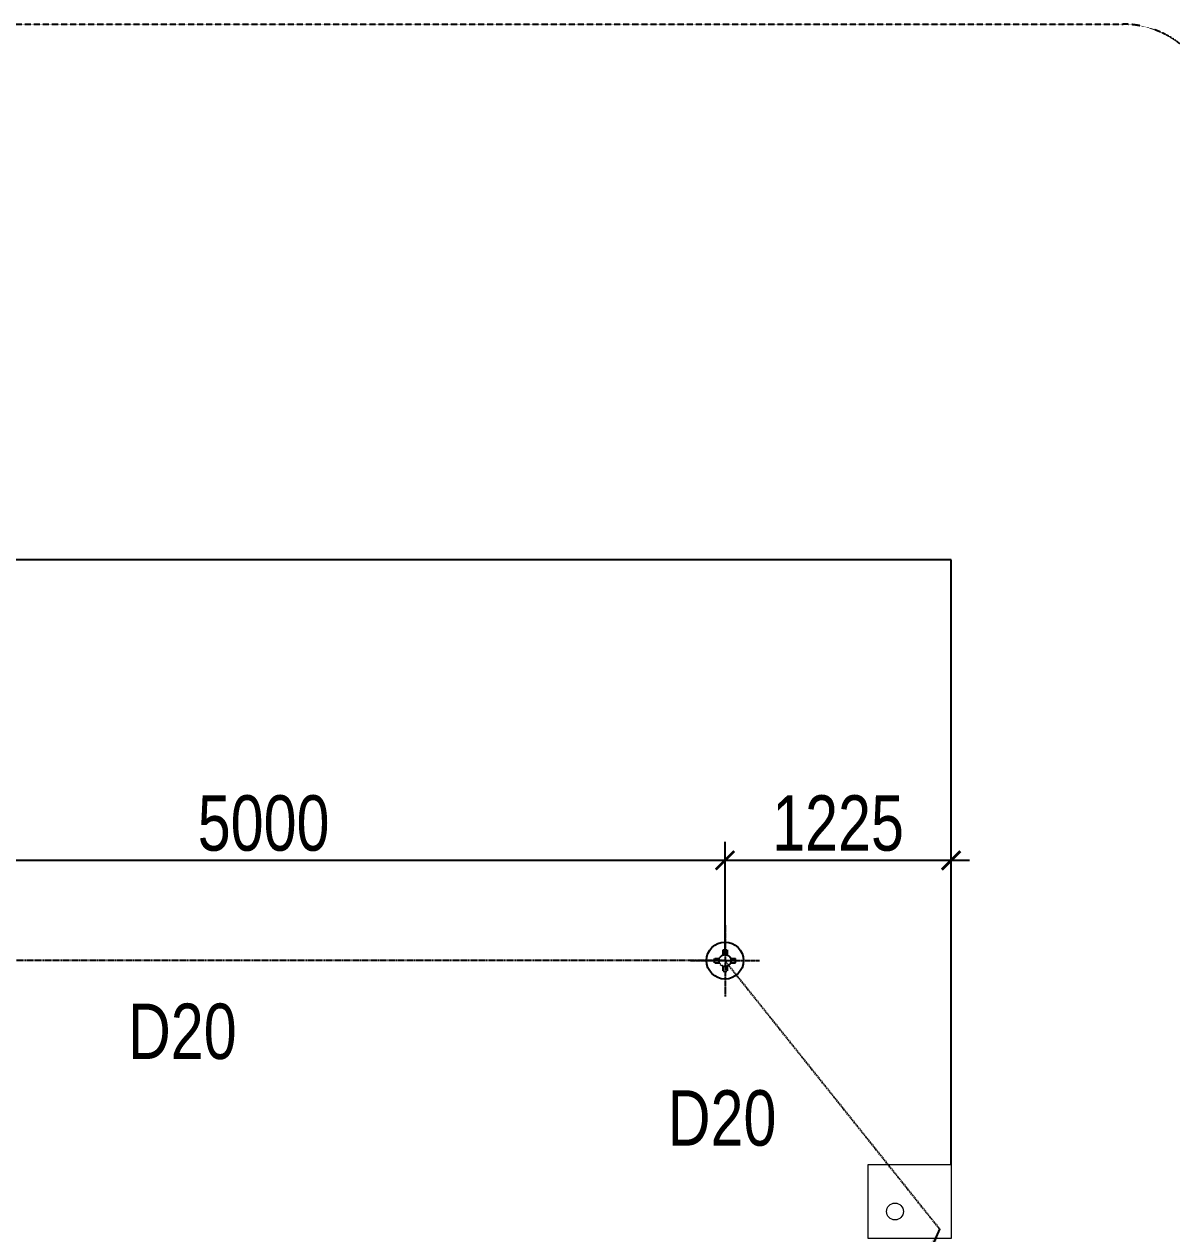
# Model space of a CAD drawing. Extents: x 134921 to 2525442, y -280073 to 23449.
# Drawn here: x 404616 to 410834, y -5074 to 1477 of the extents above; entities that cross this region are included whole.
import ezdxf

# ---------------------------------------------------------------- set-up
doc = ezdxf.new("R2010")
doc.units = 0
doc.header["$PDMODE"] = 3
doc.header["$PDSIZE"] = 100
for name, pattern in [('DASH2', [0.375, 0.25, -0.125]), ('DASHED', [0.75, 0.5, -0.25]), ('X_GRID$0$CENTER', [2, 1.25, -0.25, 0.25, -0.25])]:
    doc.linetypes.add(name, pattern=pattern)
doc.layers.get('0').update_dxf_attribs({"linetype": 'CONTINUOUS'})
doc.layers.get('Defpoints').update_dxf_attribs({"linetype": 'CONTINUOUS'})
doc.layers.add('A-COL', color=3, linetype='CONTINUOUS', lineweight=20)
doc.layers.add('TEXT', color=7, linetype='CONTINUOUS', lineweight=5)
for name, color, linetype in [('chuyen-chi-tiet', 30, 'CONTINUOUS'), ('E- ONG PVC', 1, 'DASHED'), ('E-DIM1', 9, 'CONTINUOUS'), ('E-TEXT ONG', 4, 'CONTINUOUS'), ('manh', 8, 'CONTINUOUS'), ('X_GRID$0$A-GRID 1', 253, 'X_GRID$0$CENTER')]:
    doc.layers.add(name, color=color, linetype=linetype)
doc.styles.add('E-TEXT DIM', font='vn_vni.shx', dxfattribs={"width": 0.8})
doc.styles.add('E-TEXT GHI CHU', font='vn_vni.shx', dxfattribs={"width": 0.8})
doc.dimstyles.new('E-DIM1', dxfattribs={"dimtxt": 300, "dimasz": 100, "dimexe": 100, "dimexo": 30, "dimgap": 50, "dimtad": 1, "dimdec": 0, "dimzin": 1, "dimdsep": 46, "dimtxsty": 'E-TEXT DIM', "dimblk": 'ARCHTICK', "dimcen": 2, "dimdle": 100, "dimclrd": 256, "dimclre": 252, "dimclrt": 10, "dimadec": 0, "dimazin": 0, "dimtfac": 1, "dimtdec": 0, "dimtix": 1, "dimtmove": 2, "dimatfit": 3, "dimfxl": 1, "dimtolj": 1, "dimtzin": 1, "dimlwd": -1, "dimlwe": -1, "dimarcsym": 0})

# ---------------------------------------------------------------- blocks, each defined once
blk = doc.blocks.new('denhat1')
blk.add_circle((0, 1.5), 100)
at = {"layer": 'X_GRID$0$A-GRID 1'}
for p, q in [((0, 194), (0, -194)), ((-186.9, 1.5), (187.1, 1.5))]:
    blk.add_line(p, q, dxfattribs=at)
blk = doc.blocks.new('_ArchTick')
at = {"color": 0, "linetype": 'ByBlock', "const_width": 0.15}
blk.add_lwpolyline([(-0.5, -0.5), (0.5, 0.5)], dxfattribs=at)
blk = doc.blocks.new('*D98')
at = {"layer": 'Defpoints', "color": 0, "ltscale": 2, "transparency": 16777216}
for p in [(409638, -3051.5), (408413, -3402.1), (409638, -3402.1)]:
    blk.add_point(p, dxfattribs=at)
at = {"layer": 'E-DIM1', "color": 252, "ltscale": 2, "transparency": 16777216}
for p, q in [((408413, -3372.1), (408413, -2951.5)), ((409638, -3372.1), (409638, -2951.5))]:
    blk.add_line(p, q, dxfattribs=at)
at = {"layer": 'E-DIM1', "linetype": 'Continuous', "ltscale": 2, "transparency": 16777216}
blk.add_line((408313, -3051.5), (409738, -3051.5), dxfattribs=at)
at = {"layer": 'E-DIM1', "ltscale": 2, "transparency": 16777216, "xscale": 100, "yscale": 100, "zscale": 100, "rotation": 180}
blk.add_blockref('_ArchTick', (408413, -3051.5), dxfattribs=at)
at = {"layer": 'E-DIM1', "ltscale": 2, "transparency": 16777216, "xscale": 100, "yscale": 100, "zscale": 100}
blk.add_blockref('_ArchTick', (409638, -3051.5), dxfattribs=at)
at = {"layer": 'E-DIM1', "color": 10, "ltscale": 2, "transparency": 16777216, "insert": (409025.5, -2851.5), "char_height": 300, "attachment_point": 5, "style": 'E-TEXT DIM'}
blk.add_mtext('\\A1;1225', dxfattribs=at)
blk = doc.blocks.new('Hop chia 2-3')
for p, q in [((113.4, 138.8), (136.4, 138.8)), ((67.4, 69.8), (67.4, 92.8)), ((182.4, 69.8), (182.4, 92.8)), ((113.4, 23.8), (136.4, 23.8))]:
    blk.add_line(p, q)
for points in [[(113.4, 138.8), (113.4, 111.7)], [(136.4, 138.8), (136.4, 111.7)], [(67.4, 92.8), (94.5, 92.8)], [(67.4, 69.8), (94.5, 69.8)], [(155.2, 92.8), (182.4, 92.8)], [(155.2, 69.8), (182.4, 69.8)], [(113.4, 50.9), (113.4, 23.8)], [(136.4, 50.9), (136.4, 23.8)]]:
    blk.add_lwpolyline(points)
blk.add_circle((124.9, 81.3), 32.5)
blk = doc.blocks.new('*D112')
at = {"layer": 'Defpoints', "color": 0, "ltscale": 2, "transparency": 16777216}
for p in [(408413, -3051.5), (403413, -3594.5), (408413, -3594.5)]:
    blk.add_point(p, dxfattribs=at)
at = {"layer": 'E-DIM1', "color": 252, "ltscale": 2, "transparency": 16777216}
for p, q in [((403413, -3564.5), (403413, -2951.5)), ((408413, -3564.5), (408413, -2951.5))]:
    blk.add_line(p, q, dxfattribs=at)
at = {"layer": 'E-DIM1', "linetype": 'Continuous', "ltscale": 2, "transparency": 16777216}
blk.add_line((403313, -3051.5), (408513, -3051.5), dxfattribs=at)
at = {"layer": 'E-DIM1', "ltscale": 2, "transparency": 16777216, "xscale": 100, "yscale": 100, "zscale": 100, "rotation": 180}
blk.add_blockref('_ArchTick', (403413, -3051.5), dxfattribs=at)
at = {"layer": 'E-DIM1', "ltscale": 2, "transparency": 16777216, "xscale": 100, "yscale": 100, "zscale": 100}
blk.add_blockref('_ArchTick', (408413, -3051.5), dxfattribs=at)
at = {"layer": 'E-DIM1', "color": 10, "ltscale": 2, "transparency": 16777216, "insert": (405913, -2851.5), "char_height": 300, "attachment_point": 5, "style": 'E-TEXT DIM'}
blk.add_mtext('\\A1;5000', dxfattribs=at)

msp = doc.modelspace()

# ---------------------------------------------------------------- linework, layer by layer
at = {"layer": 'A-COL'}
msp.add_lwpolyline([(409187.96, -4699.724), (409637.96, -4699.724), (409637.96, -5099.724), (409187.96, -5099.724)], close=True, dxfattribs=at)
at = {"layer": 'chuyen-chi-tiet', "linetype": 'DASH2', "ltscale": 5}
msp.add_lwpolyline([(374787.753, 1477.067), (410569.675, 1477.067, -0.41421356), (411069.675, 977.067), (411069.675, -15696.459, -0.41421356), (410569.675, -16196.459), (374787.753, -16196.459, -0.41421356), (374287.753, -15696.459), (374287.753, 977.067, -0.41421356)], format="xyb", close=True, dxfattribs=at)
at = {"layer": 'E- ONG PVC', "ltscale": 10}
msp.add_line((408413.044, -3594.546), (378413.044, -3594.546), dxfattribs=at)
msp.add_lwpolyline([(408412.96, -3596.091), (409575.787, -5049.105)], dxfattribs=at)
at = {"layer": 'manh', "linetype": 'DASH2', "ltscale": 10}
msp.add_lwpolyline([(409637.96, -4699.724), (409637.96, -1424.724), (376187.96, -1424.724)], dxfattribs=at)
at = {"layer": 'TEXT'}
msp.add_circle((409333.931, -4953.386), 45.741, dxfattribs=at)

# ---------------------------------------------------------------- block references
msp.add_blockref('denhat1', (408412.96, -3596.091))
at = {"layer": 'E- ONG PVC', "rotation": 0.0003557744733281698}
msp.add_blockref('Hop chia 2-3', (408288.11, -3675.885), dxfattribs=at)

# ---------------------------------------------------------------- texts
at = {"layer": 'E-TEXT ONG', "linetype": 'Continuous', "style": 'E-TEXT GHI CHU', "width": 0.8}
for p in [(405178.293, -4127.508), (408102.81, -4596.892)]:
    msp.add_text('D20 ', height=300, rotation=0.0003558, dxfattribs=at).set_placement(p)

# ---------------------------------------------------------------- dimensions: what is measured, and where the dimension line sits
at = {"layer": 'E-DIM1', "ltscale": 2}
for base, p1, p2, picture, middle in [((408412.96, -3051.45), (403412.96, -3594.546), (408412.96, -3594.546), '*D112', (405912.96, -2851.45)), ((409637.96, -3051.45), (408412.96, -3402.077), (409637.96, -3402.077), '*D98', (409025.46, -2851.45))]:
    dim = msp.add_linear_dim(base=base, p1=p1, p2=p2, dimstyle='E-DIM1', dxfattribs=at)
    dim.commit()
    dim.dimension.update_dxf_attribs({"geometry": picture, "text_midpoint": middle})

# ---------------------------------------------------------------- leaders
msp.add_leader([(409575.787, -5049.105), (407367.595, -10026.713)], dimstyle='E-DIM1', override={"dimasz": 300}, dxfattribs=at)

doc.saveas('drawing.dxf')
